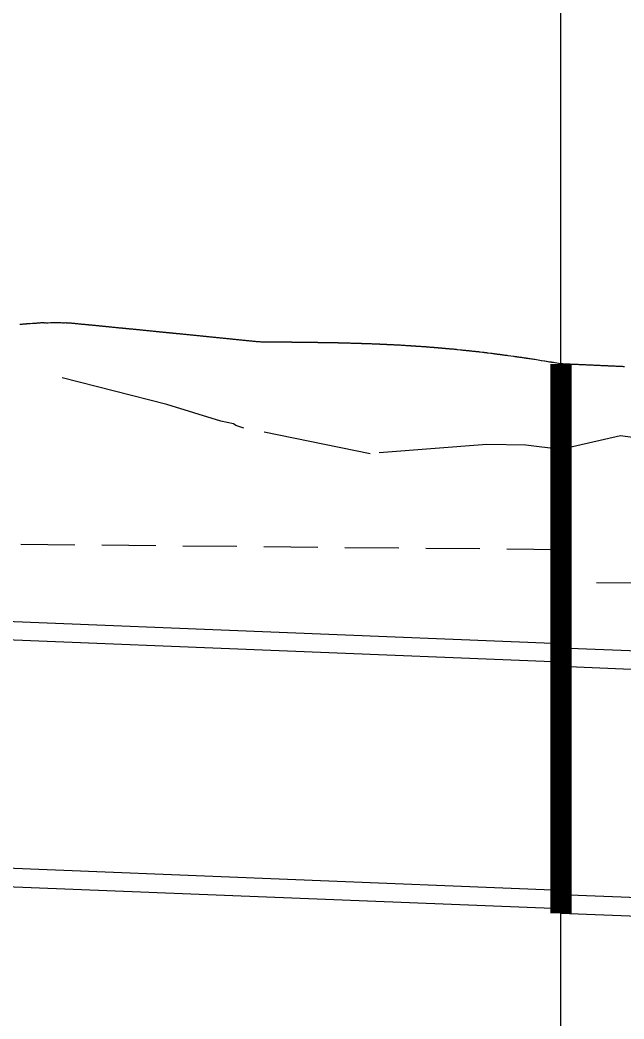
# Model space of a CAD drawing. Header units: metres. Extents: x 27 to 1668, y 87 to 577.
# Drawn here: x 607.15 to 635.12, y 323.75 to 370 of the extents above; entities that cross this region are included whole.
import ezdxf

# ---------------------------------------------------------------- set-up
doc = ezdxf.new("R2010")
doc.units = ezdxf.units.M
doc.linetypes.add('DASHED', pattern=[7.5, 5, -2.5])
doc.linetypes.add('HIDDEN', pattern=[3.75, 2.5, -1.25])
for name, color, linetype in [('c_Profile_design', 2, 'Continuous'), ('c_profile_existing', 251, 'DASHED'), ('c_swd_hgl', 150, 'HIDDEN'), ('C_SWD_PIPE_CL', 5, 'Continuous'), ('c_swd_pit', 5, 'Continuous'), ('C_TEXT_TABLE', 1, 'Continuous'), ('XREF', 7, 'Continuous')]:
    doc.layers.add(name, color=color, linetype=linetype)

# ---------------------------------------------------------------- blocks, each defined once
blk = doc.blocks.new('XD_SWD LS')
at = {"layer": 'c_Profile_design'}
for p, q in [((607.165, 355.901), (607.144, 355.898)), ((607.193, 355.903), (607.165, 355.901)), ((607.214, 355.906), (607.193, 355.903)), ((607.242, 355.907), (607.214, 355.906)), ((607.263, 355.91), (607.242, 355.907)), ((607.291, 355.911), (607.263, 355.91)), ((607.312, 355.914), (607.291, 355.911)), ((607.34, 355.916), (607.312, 355.914)), ((607.36, 355.919), (607.34, 355.916)), ((607.388, 355.92), (607.36, 355.919)), ((607.409, 355.923), (607.388, 355.92)), ((607.437, 355.925), (607.409, 355.923)), ((607.458, 355.928), (607.437, 355.925)), ((607.486, 355.929), (607.458, 355.928)), ((607.514, 355.93), (607.486, 355.929)), ((607.542, 355.932), (607.514, 355.93)), ((607.57, 355.933), (607.542, 355.932)), ((607.598, 355.935), (607.57, 355.933)), ((607.626, 355.936), (607.598, 355.935)), ((607.738, 355.942), (607.626, 355.936)), ((607.766, 355.943), (607.738, 355.942)), ((607.794, 355.944), (607.766, 355.943)), ((607.813, 355.947), (607.794, 355.944)), ((607.842, 355.948), (607.813, 355.947)), ((607.861, 355.951), (607.842, 355.948)), ((607.889, 355.953), (607.861, 355.951)), ((607.908, 355.955), (607.889, 355.953)), ((607.936, 355.957), (607.908, 355.955)), ((607.955, 355.959), (607.936, 355.957)), ((607.974, 355.962), (607.955, 355.959)), ((608.003, 355.963), (607.974, 355.962)), ((608.022, 355.966), (608.003, 355.963)), ((608.05, 355.968), (608.022, 355.966)), ((608.069, 355.97), (608.05, 355.968)), ((608.097, 355.972), (608.069, 355.97)), ((608.126, 355.973), (608.097, 355.972)), ((608.155, 355.974), (608.126, 355.973)), ((608.176, 355.972), (608.155, 355.974)), ((608.204, 355.974), (608.176, 355.972)), ((608.225, 355.972), (608.204, 355.974)), ((608.254, 355.973), (608.225, 355.972)), ((608.275, 355.971), (608.254, 355.973)), ((608.304, 355.972), (608.275, 355.971)), ((608.325, 355.97), (608.304, 355.972)), ((608.354, 355.972), (608.325, 355.97)), ((608.375, 355.97), (608.354, 355.972)), ((608.404, 355.971), (608.375, 355.97)), ((608.424, 355.969), (608.404, 355.971)), ((608.453, 355.97), (608.424, 355.969)), ((608.57, 355.976), (608.453, 355.97)), ((608.599, 355.978), (608.57, 355.976)), ((608.62, 355.976), (608.599, 355.978)), ((608.65, 355.977), (608.62, 355.976)), ((608.67, 355.975), (608.65, 355.977)), ((608.7, 355.976), (608.67, 355.975)), ((608.721, 355.974), (608.7, 355.976)), ((608.75, 355.976), (608.721, 355.974)), ((608.771, 355.974), (608.75, 355.976)), ((608.8, 355.975), (608.771, 355.974)), ((608.821, 355.973), (608.8, 355.975)), ((608.851, 355.975), (608.821, 355.973)), ((608.871, 355.973), (608.851, 355.975)), ((608.901, 355.974), (608.871, 355.973)), ((608.921, 355.973), (608.901, 355.974)), ((608.951, 355.974), (608.921, 355.973)), ((608.971, 355.972), (608.951, 355.974)), ((609.001, 355.974), (608.971, 355.972)), ((609.022, 355.972), (609.001, 355.974)), ((609.052, 355.973), (609.022, 355.972)), ((609.072, 355.971), (609.052, 355.973)), ((609.102, 355.973), (609.072, 355.971)), ((609.122, 355.971), (609.102, 355.973)), ((609.152, 355.973), (609.122, 355.971)), ((609.172, 355.971), (609.152, 355.973)), ((609.202, 355.972), (609.172, 355.971)), ((609.222, 355.97), (609.202, 355.972)), ((609.253, 355.972), (609.222, 355.97)), ((609.272, 355.97), (609.253, 355.972)), ((609.303, 355.972), (609.272, 355.97)), ((609.322, 355.97), (609.303, 355.972)), ((609.353, 355.971), (609.322, 355.97)), ((609.415, 355.97), (609.353, 355.971)), ((609.434, 355.968), (609.415, 355.97)), ((609.466, 355.965), (609.434, 355.968)), ((609.485, 355.963), (609.466, 355.965)), ((609.516, 355.96), (609.485, 355.963)), ((609.536, 355.958), (609.516, 355.96)), ((609.567, 355.955), (609.536, 355.958)), ((609.587, 355.953), (609.567, 355.955)), ((609.618, 355.95), (609.587, 355.953)), ((609.637, 355.948), (609.618, 355.95)), ((609.669, 355.945), (609.637, 355.948)), ((609.688, 355.943), (609.669, 355.945)), ((609.72, 355.94), (609.688, 355.943)), ((609.739, 355.938), (609.72, 355.94)), ((609.771, 355.935), (609.739, 355.938)), ((609.79, 355.933), (609.771, 355.935)), ((609.821, 355.93), (609.79, 355.933)), ((609.84, 355.928), (609.821, 355.93)), ((609.872, 355.925), (609.84, 355.928)), ((609.891, 355.923), (609.872, 355.925)), ((609.923, 355.92), (609.891, 355.923)), ((609.942, 355.918), (609.923, 355.92)), ((609.974, 355.915), (609.942, 355.918)), ((609.993, 355.913), (609.974, 355.915)), ((610.025, 355.91), (609.993, 355.913)), ((610.043, 355.908), (610.025, 355.91)), ((610.076, 355.905), (610.043, 355.908)), ((610.094, 355.904), (610.076, 355.905)), ((610.126, 355.9), (610.094, 355.904)), ((610.145, 355.899), (610.126, 355.9)), ((610.177, 355.895), (610.145, 355.899)), ((610.196, 355.894), (610.177, 355.895)), ((610.228, 355.89), (610.196, 355.894)), ((610.246, 355.889), (610.228, 355.89)), ((610.279, 355.885), (610.246, 355.889)), ((610.297, 355.884), (610.279, 355.885)), ((610.33, 355.88), (610.297, 355.884)), ((610.348, 355.879), (610.33, 355.88)), ((610.381, 355.875), (610.348, 355.879)), ((610.399, 355.874), (610.381, 355.875)), ((610.431, 355.87), (610.399, 355.874)), ((610.449, 355.869), (610.431, 355.87)), ((610.482, 355.865), (610.449, 355.869)), ((610.5, 355.864), (610.482, 355.865)), ((610.533, 355.86), (610.5, 355.864)), ((610.551, 355.859), (610.533, 355.86)), ((610.584, 355.855), (610.551, 355.859)), ((610.602, 355.854), (610.584, 355.855)), ((610.635, 355.85), (610.602, 355.854)), ((610.652, 355.849), (610.635, 355.85)), ((610.686, 355.845), (610.652, 355.849)), ((610.703, 355.844), (610.686, 355.845)), ((610.737, 355.84), (610.703, 355.844)), ((610.754, 355.839), (610.737, 355.84)), ((610.787, 355.835), (610.754, 355.839)), ((610.805, 355.834), (610.787, 355.835)), ((610.838, 355.83), (610.805, 355.834)), ((610.855, 355.829), (610.838, 355.83)), ((610.889, 355.825), (610.855, 355.829)), ((610.906, 355.824), (610.889, 355.825)), ((610.94, 355.82), (610.906, 355.824)), ((610.957, 355.819), (610.94, 355.82)), ((610.991, 355.815), (610.957, 355.819)), ((611.008, 355.814), (610.991, 355.815)), ((611.041, 355.81), (611.008, 355.814)), ((611.058, 355.809), (611.041, 355.81)), ((611.092, 355.805), (611.058, 355.809)), ((611.109, 355.804), (611.092, 355.805)), ((611.143, 355.8), (611.109, 355.804)), ((611.16, 355.799), (611.143, 355.8)), ((611.194, 355.795), (611.16, 355.799)), ((611.21, 355.794), (611.194, 355.795)), ((611.245, 355.79), (611.21, 355.794)), ((611.261, 355.789), (611.245, 355.79)), ((611.296, 355.785), (611.261, 355.789)), ((611.312, 355.784), (611.296, 355.785)), ((611.346, 355.78), (611.312, 355.784)), ((611.363, 355.779), (611.346, 355.78)), ((611.397, 355.775), (611.363, 355.779)), ((611.413, 355.774), (611.397, 355.775)), ((611.448, 355.77), (611.413, 355.774)), ((611.464, 355.769), (611.448, 355.77)), ((611.499, 355.765), (611.464, 355.769)), ((611.515, 355.764), (611.499, 355.765)), ((611.55, 355.76), (611.515, 355.764)), ((611.566, 355.759), (611.55, 355.76)), ((611.601, 355.755), (611.566, 355.759)), ((611.616, 355.754), (611.601, 355.755)), ((611.651, 355.75), (611.616, 355.754)), ((611.667, 355.749), (611.651, 355.75)), ((611.702, 355.745), (611.667, 355.749)), ((611.718, 355.744), (611.702, 355.745)), ((611.753, 355.74), (611.718, 355.744)), ((611.769, 355.739), (611.753, 355.74)), ((611.804, 355.735), (611.769, 355.739)), ((611.819, 355.734), (611.804, 355.735)), ((611.855, 355.73), (611.819, 355.734)), ((611.87, 355.729), (611.855, 355.73)), ((611.906, 355.725), (611.87, 355.729)), ((611.921, 355.724), (611.906, 355.725)), ((611.956, 355.72), (611.921, 355.724)), ((611.972, 355.719), (611.956, 355.72)), ((612.007, 355.715), (611.972, 355.719)), ((612.022, 355.714), (612.007, 355.715)), ((612.058, 355.71), (612.022, 355.714)), ((612.073, 355.709), (612.058, 355.71)), ((612.109, 355.705), (612.073, 355.709)), ((612.124, 355.704), (612.109, 355.705)), ((612.16, 355.7), (612.124, 355.704)), ((612.175, 355.699), (612.16, 355.7)), ((612.211, 355.695), (612.175, 355.699)), ((612.225, 355.694), (612.211, 355.695)), ((612.261, 355.69), (612.225, 355.694)), ((612.276, 355.689), (612.261, 355.69)), ((612.312, 355.685), (612.276, 355.689)), ((612.327, 355.684), (612.312, 355.685)), ((612.363, 355.68), (612.327, 355.684)), ((612.377, 355.679), (612.363, 355.68)), ((612.414, 355.675), (612.377, 355.679)), ((612.428, 355.674), (612.414, 355.675)), ((612.465, 355.67), (612.428, 355.674)), ((612.479, 355.669), (612.465, 355.67)), ((612.516, 355.665), (612.479, 355.669)), ((612.53, 355.664), (612.516, 355.665)), ((612.566, 355.66), (612.53, 355.664)), ((612.58, 355.659), (612.566, 355.66)), ((612.617, 355.655), (612.58, 355.659)), ((612.631, 355.654), (612.617, 355.655)), ((612.668, 355.65), (612.631, 355.654)), ((612.682, 355.649), (612.668, 355.65)), ((612.719, 355.645), (612.682, 355.649)), ((612.733, 355.644), (612.719, 355.645)), ((612.77, 355.64), (612.733, 355.644)), ((612.783, 355.639), (612.77, 355.64)), ((612.82, 355.635), (612.783, 355.639)), ((612.834, 355.633), (612.82, 355.635)), ((612.871, 355.63), (612.834, 355.633)), ((612.885, 355.628), (612.871, 355.63)), ((612.922, 355.625), (612.885, 355.628)), ((612.936, 355.623), (612.922, 355.625)), ((612.973, 355.62), (612.936, 355.623)), ((612.986, 355.618), (612.973, 355.62)), ((613.024, 355.615), (612.986, 355.618)), ((613.037, 355.613), (613.024, 355.615)), ((613.075, 355.61), (613.037, 355.613)), ((613.088, 355.608), (613.075, 355.61)), ((613.125, 355.605), (613.088, 355.608)), ((613.138, 355.603), (613.125, 355.605)), ((613.176, 355.599), (613.138, 355.603)), ((613.189, 355.598), (613.176, 355.599)), ((613.227, 355.594), (613.189, 355.598)), ((613.24, 355.593), (613.227, 355.594)), ((613.278, 355.589), (613.24, 355.593)), ((613.291, 355.588), (613.278, 355.589)), ((613.329, 355.584), (613.291, 355.588)), ((613.341, 355.583), (613.329, 355.584)), ((613.379, 355.579), (613.341, 355.583)), ((613.392, 355.578), (613.379, 355.579)), ((613.43, 355.574), (613.392, 355.578)), ((613.443, 355.573), (613.43, 355.574)), ((613.481, 355.569), (613.443, 355.573)), ((613.494, 355.568), (613.481, 355.569)), ((613.532, 355.564), (613.494, 355.568)), ((613.544, 355.563), (613.532, 355.564)), ((613.583, 355.559), (613.544, 355.563)), ((613.595, 355.558), (613.583, 355.559)), ((613.634, 355.554), (613.595, 355.558)), ((613.646, 355.553), (613.634, 355.554)), ((613.684, 355.549), (613.646, 355.553)), ((613.697, 355.548), (613.684, 355.549)), ((613.735, 355.544), (613.697, 355.548)), ((613.747, 355.543), (613.735, 355.544)), ((613.786, 355.539), (613.747, 355.543)), ((613.798, 355.538), (613.786, 355.539)), ((613.837, 355.534), (613.798, 355.538)), ((613.849, 355.533), (613.837, 355.534)), ((613.888, 355.529), (613.849, 355.533)), ((613.899, 355.528), (613.888, 355.529)), ((613.938, 355.524), (613.899, 355.528)), ((613.978, 355.52), (613.938, 355.524)), ((613.989, 355.519), (613.978, 355.52)), ((614.029, 355.515), (613.989, 355.519)), ((614.04, 355.514), (614.029, 355.515)), ((614.079, 355.51), (614.04, 355.514)), ((614.091, 355.508), (614.079, 355.51)), ((614.13, 355.504), (614.091, 355.508)), ((614.142, 355.503), (614.13, 355.504)), ((614.181, 355.499), (614.142, 355.503)), ((614.193, 355.498), (614.181, 355.499)), ((614.232, 355.494), (614.193, 355.498)), ((614.243, 355.493), (614.232, 355.494)), ((614.283, 355.489), (614.243, 355.493)), ((614.294, 355.488), (614.283, 355.489)), ((614.334, 355.484), (614.294, 355.488)), ((614.345, 355.483), (614.334, 355.484)), ((614.385, 355.479), (614.345, 355.483)), ((614.396, 355.478), (614.385, 355.479)), ((614.436, 355.474), (614.396, 355.478)), ((614.447, 355.473), (614.436, 355.474)), ((614.487, 355.469), (614.447, 355.473)), ((614.497, 355.468), (614.487, 355.469)), ((614.538, 355.464), (614.497, 355.468)), ((614.548, 355.463), (614.538, 355.464)), ((614.588, 355.459), (614.548, 355.463)), ((614.599, 355.458), (614.588, 355.459)), ((614.639, 355.454), (614.599, 355.458)), ((614.65, 355.453), (614.639, 355.454)), ((614.69, 355.449), (614.65, 355.453)), ((614.701, 355.448), (614.69, 355.449)), ((614.741, 355.443), (614.701, 355.448)), ((614.751, 355.443), (614.741, 355.443)), ((614.792, 355.438), (614.751, 355.443)), ((614.802, 355.437), (614.792, 355.438)), ((614.843, 355.433), (614.802, 355.437)), ((614.853, 355.432), (614.843, 355.433)), ((614.894, 355.428), (614.853, 355.432)), ((614.904, 355.427), (614.894, 355.428)), ((614.945, 355.423), (614.904, 355.427)), ((614.955, 355.422), (614.945, 355.423)), ((614.996, 355.418), (614.955, 355.422)), ((615.006, 355.417), (614.996, 355.418)), ((615.047, 355.413), (615.006, 355.417)), ((615.056, 355.412), (615.047, 355.413)), ((615.097, 355.408), (615.056, 355.412)), ((615.107, 355.407), (615.097, 355.408)), ((615.148, 355.403), (615.107, 355.407)), ((615.158, 355.402), (615.148, 355.403)), ((615.199, 355.398), (615.158, 355.402)), ((615.209, 355.397), (615.199, 355.398)), ((615.25, 355.393), (615.209, 355.397)), ((615.26, 355.392), (615.25, 355.393)), ((615.301, 355.387), (615.26, 355.392)), ((615.31, 355.387), (615.301, 355.387)), ((615.352, 355.382), (615.31, 355.387)), ((615.361, 355.381), (615.352, 355.382)), ((615.403, 355.377), (615.361, 355.381)), ((615.412, 355.376), (615.403, 355.377)), ((615.454, 355.372), (615.412, 355.376)), ((615.463, 355.371), (615.454, 355.372)), ((615.505, 355.367), (615.463, 355.371)), ((615.514, 355.366), (615.505, 355.367)), ((615.556, 355.362), (615.514, 355.366)), ((615.564, 355.361), (615.556, 355.362)), ((615.606, 355.357), (615.564, 355.361)), ((615.615, 355.356), (615.606, 355.357)), ((615.657, 355.352), (615.615, 355.356)), ((615.666, 355.351), (615.657, 355.352)), ((615.708, 355.347), (615.666, 355.351)), ((615.717, 355.346), (615.708, 355.347)), ((615.759, 355.341), (615.717, 355.346)), ((615.768, 355.341), (615.759, 355.341)), ((615.81, 355.336), (615.768, 355.341)), ((615.818, 355.336), (615.81, 355.336)), ((615.861, 355.331), (615.818, 355.336)), ((615.869, 355.33), (615.861, 355.331)), ((615.912, 355.326), (615.869, 355.33)), ((615.92, 355.325), (615.912, 355.326)), ((615.963, 355.321), (615.92, 355.325)), ((615.971, 355.32), (615.963, 355.321)), ((616.014, 355.316), (615.971, 355.32)), ((616.022, 355.315), (616.014, 355.316)), ((616.065, 355.311), (616.022, 355.315)), ((616.072, 355.31), (616.065, 355.311)), ((616.115, 355.306), (616.072, 355.31)), ((616.123, 355.305), (616.115, 355.306)), ((616.166, 355.301), (616.123, 355.305)), ((616.174, 355.3), (616.166, 355.301)), ((616.217, 355.295), (616.174, 355.3)), ((616.225, 355.295), (616.217, 355.295)), ((616.268, 355.29), (616.225, 355.295)), ((616.276, 355.29), (616.268, 355.29)), ((616.319, 355.285), (616.276, 355.29)), ((616.327, 355.284), (616.319, 355.285)), ((616.37, 355.28), (616.327, 355.284)), ((616.377, 355.279), (616.37, 355.28)), ((616.421, 355.275), (616.377, 355.279)), ((616.428, 355.274), (616.421, 355.275)), ((616.472, 355.27), (616.428, 355.274)), ((616.479, 355.269), (616.472, 355.27)), ((616.523, 355.265), (616.479, 355.269)), ((616.53, 355.264), (616.523, 355.265)), ((616.573, 355.26), (616.53, 355.264)), ((616.581, 355.259), (616.573, 355.26)), ((616.624, 355.254), (616.581, 355.259)), ((616.631, 355.254), (616.624, 355.254)), ((616.675, 355.249), (616.631, 355.254)), ((616.682, 355.249), (616.675, 355.249)), ((616.726, 355.244), (616.682, 355.249)), ((616.733, 355.244), (616.726, 355.244)), ((616.777, 355.239), (616.733, 355.244)), ((616.784, 355.238), (616.777, 355.239)), ((616.828, 355.234), (616.784, 355.238)), ((616.835, 355.233), (616.828, 355.234)), ((616.879, 355.229), (616.835, 355.233)), ((616.885, 355.228), (616.879, 355.229)), ((616.93, 355.224), (616.885, 355.228)), ((616.936, 355.223), (616.93, 355.224)), ((616.981, 355.219), (616.936, 355.223)), ((616.987, 355.218), (616.981, 355.219)), ((617.031, 355.213), (616.987, 355.218)), ((617.038, 355.213), (617.031, 355.213)), ((617.082, 355.208), (617.038, 355.213)), ((617.089, 355.208), (617.082, 355.208)), ((617.133, 355.203), (617.089, 355.208)), ((617.139, 355.203), (617.133, 355.203)), ((617.184, 355.198), (617.139, 355.203)), ((617.19, 355.197), (617.184, 355.198)), ((617.235, 355.193), (617.19, 355.197)), ((617.241, 355.192), (617.235, 355.193)), ((617.286, 355.188), (617.241, 355.192)), ((617.292, 355.187), (617.286, 355.188)), ((617.337, 355.183), (617.292, 355.187)), ((617.343, 355.182), (617.337, 355.183)), ((617.388, 355.177), (617.343, 355.182)), ((617.393, 355.177), (617.388, 355.177)), ((617.439, 355.172), (617.393, 355.177)), ((617.444, 355.172), (617.439, 355.172)), ((617.489, 355.167), (617.444, 355.172)), ((617.495, 355.167), (617.489, 355.167)), ((617.54, 355.162), (617.495, 355.167)), ((617.546, 355.161), (617.54, 355.162)), ((617.591, 355.157), (617.546, 355.161)), ((617.596, 355.156), (617.591, 355.157)), ((617.642, 355.152), (617.596, 355.156)), ((617.647, 355.151), (617.642, 355.152)), ((617.693, 355.146), (617.647, 355.151)), ((617.698, 355.146), (617.693, 355.146)), ((617.744, 355.141), (617.698, 355.146)), ((617.749, 355.141), (617.744, 355.141)), ((617.795, 355.136), (617.749, 355.141)), ((617.8, 355.136), (617.795, 355.136)), ((617.846, 355.131), (617.8, 355.136)), ((617.85, 355.131), (617.846, 355.131)), ((617.896, 355.126), (617.85, 355.131)), ((617.901, 355.125), (617.896, 355.126)), ((617.947, 355.121), (617.901, 355.125)), ((617.952, 355.12), (617.947, 355.121)), ((617.998, 355.116), (617.952, 355.12)), ((618.003, 355.115), (617.998, 355.116)), ((618.049, 355.11), (618.003, 355.115)), ((618.054, 355.11), (618.049, 355.11)), ((618.1, 355.105), (618.054, 355.11)), ((618.104, 355.105), (618.1, 355.105)), ((618.151, 355.1), (618.104, 355.105)), ((618.155, 355.1), (618.151, 355.1)), ((618.202, 355.095), (618.155, 355.1)), ((618.206, 355.094), (618.202, 355.095)), ((618.21, 355.094), (618.206, 355.094)), ((618.214, 355.094), (618.21, 355.094)), ((618.219, 355.093), (618.214, 355.094)), ((618.265, 355.093), (618.219, 355.093)), ((618.269, 355.093), (618.265, 355.093)), ((618.316, 355.092), (618.269, 355.093)), ((618.32, 355.092), (618.316, 355.092)), ((618.366, 355.092), (618.32, 355.092)), ((618.37, 355.091), (618.366, 355.092)), ((618.417, 355.091), (618.37, 355.091)), ((618.421, 355.091), (618.417, 355.091)), ((618.467, 355.09), (618.421, 355.091)), ((618.471, 355.09), (618.467, 355.09)), ((618.518, 355.09), (618.471, 355.09)), ((618.522, 355.09), (618.518, 355.09)), ((618.568, 355.089), (618.522, 355.09)), ((618.572, 355.089), (618.568, 355.089)), ((618.619, 355.089), (618.572, 355.089)), ((618.622, 355.088), (618.619, 355.089)), ((618.669, 355.088), (618.622, 355.088)), ((618.673, 355.088), (618.669, 355.088)), ((618.72, 355.088), (618.673, 355.088)), ((618.723, 355.087), (618.72, 355.088)), ((618.771, 355.087), (618.723, 355.087)), ((618.774, 355.087), (618.771, 355.087)), ((618.821, 355.087), (618.774, 355.087)), ((618.824, 355.086), (618.821, 355.087)), ((618.872, 355.086), (618.824, 355.086)), ((618.875, 355.086), (618.872, 355.086)), ((618.922, 355.086), (618.875, 355.086)), ((618.925, 355.085), (618.922, 355.086)), ((618.973, 355.085), (618.925, 355.085)), ((618.976, 355.085), (618.973, 355.085)), ((619.023, 355.085), (618.976, 355.085)), ((619.026, 355.084), (619.023, 355.085)), ((619.074, 355.084), (619.026, 355.084)), ((619.077, 355.084), (619.074, 355.084)), ((619.124, 355.084), (619.077, 355.084)), ((619.127, 355.083), (619.124, 355.084)), ((619.13, 355.083), (619.127, 355.083)), ((619.133, 355.083), (619.13, 355.083)), ((619.136, 355.083), (619.133, 355.083)), ((619.139, 355.082), (619.136, 355.083)), ((619.141, 355.082), (619.139, 355.082)), ((619.189, 355.082), (619.141, 355.082)), ((619.192, 355.082), (619.189, 355.082)), ((619.239, 355.081), (619.192, 355.082)), ((619.242, 355.081), (619.239, 355.081)), ((619.289, 355.081), (619.242, 355.081)), ((619.292, 355.081), (619.289, 355.081)), ((619.339, 355.08), (619.292, 355.081)), ((619.342, 355.08), (619.339, 355.08)), ((619.389, 355.08), (619.342, 355.08)), ((619.392, 355.08), (619.389, 355.08)), ((619.439, 355.079), (619.392, 355.08)), ((619.442, 355.079), (619.439, 355.079)), ((619.489, 355.079), (619.442, 355.079)), ((619.492, 355.079), (619.489, 355.079)), ((619.539, 355.078), (619.492, 355.079)), ((619.542, 355.078), (619.539, 355.078)), ((619.59, 355.078), (619.542, 355.078)), ((619.592, 355.078), (619.59, 355.078)), ((619.64, 355.077), (619.592, 355.078)), ((619.642, 355.077), (619.64, 355.077)), ((619.69, 355.077), (619.642, 355.077)), ((619.692, 355.077), (619.69, 355.077)), ((619.74, 355.077), (619.692, 355.077)), ((619.742, 355.076), (619.74, 355.077)), ((619.79, 355.076), (619.742, 355.076)), ((619.792, 355.076), (619.79, 355.076)), ((619.84, 355.076), (619.792, 355.076)), ((619.842, 355.075), (619.84, 355.076)), ((619.89, 355.075), (619.842, 355.075)), ((619.892, 355.075), (619.89, 355.075)), ((619.94, 355.075), (619.892, 355.075)), ((619.942, 355.075), (619.94, 355.075)), ((619.99, 355.074), (619.942, 355.075)), ((619.993, 355.074), (619.99, 355.074)), ((620.04, 355.074), (619.993, 355.074)), ((620.043, 355.074), (620.04, 355.074)), ((620.045, 355.074), (620.043, 355.074)), ((620.047, 355.073), (620.045, 355.074)), ((620.049, 355.073), (620.047, 355.073)), ((620.051, 355.073), (620.049, 355.073)), ((620.053, 355.073), (620.051, 355.073)), ((620.101, 355.072), (620.053, 355.073)), ((620.103, 355.072), (620.101, 355.072)), ((620.151, 355.072), (620.103, 355.072)), ((620.153, 355.072), (620.151, 355.072)), ((620.2, 355.071), (620.153, 355.072)), ((620.202, 355.071), (620.2, 355.071)), ((620.25, 355.071), (620.202, 355.071)), ((620.252, 355.07), (620.25, 355.071)), ((620.299, 355.07), (620.252, 355.07)), ((620.302, 355.07), (620.299, 355.07)), ((620.349, 355.069), (620.302, 355.07)), ((620.351, 355.069), (620.349, 355.069)), ((620.399, 355.069), (620.351, 355.069)), ((620.401, 355.068), (620.399, 355.069)), ((620.448, 355.068), (620.401, 355.068)), ((620.45, 355.068), (620.448, 355.068)), ((620.498, 355.067), (620.45, 355.068)), ((620.5, 355.067), (620.498, 355.067)), ((620.548, 355.067), (620.5, 355.067)), ((620.55, 355.067), (620.548, 355.067)), ((620.597, 355.066), (620.55, 355.067)), ((620.599, 355.066), (620.597, 355.066)), ((620.647, 355.066), (620.599, 355.066)), ((620.649, 355.065), (620.647, 355.066)), ((620.696, 355.065), (620.649, 355.065)), ((620.699, 355.065), (620.696, 355.065)), ((620.746, 355.064), (620.699, 355.065)), ((620.748, 355.064), (620.746, 355.064)), ((620.796, 355.064), (620.748, 355.064)), ((620.798, 355.064), (620.796, 355.064)), ((620.845, 355.063), (620.798, 355.064)), ((620.847, 355.063), (620.845, 355.063)), ((620.895, 355.063), (620.847, 355.063)), ((620.897, 355.062), (620.895, 355.063)), ((620.945, 355.062), (620.897, 355.062)), ((620.947, 355.062), (620.945, 355.062)), ((620.951, 355.062), (620.947, 355.062)), ((620.953, 355.061), (620.951, 355.062)), ((620.955, 355.061), (620.953, 355.061)), ((620.957, 355.061), (620.955, 355.061)), ((620.959, 355.061), (620.957, 355.061)), ((620.961, 355.061), (620.959, 355.061)), ((620.963, 355.061), (620.961, 355.061)), ((620.965, 355.061), (620.963, 355.061)), ((621.012, 355.06), (620.965, 355.061)), ((621.014, 355.06), (621.012, 355.06)), ((621.062, 355.06), (621.014, 355.06)), ((621.064, 355.059), (621.062, 355.06)), ((621.111, 355.059), (621.064, 355.059)), ((621.113, 355.059), (621.111, 355.059)), ((621.16, 355.058), (621.113, 355.059)), ((621.162, 355.058), (621.16, 355.058)), ((621.209, 355.057), (621.162, 355.058)), ((621.211, 355.057), (621.209, 355.057)), ((621.258, 355.056), (621.211, 355.057)), ((621.26, 355.056), (621.258, 355.056)), ((621.307, 355.056), (621.26, 355.056)), ((621.31, 355.056), (621.307, 355.056)), ((621.357, 355.055), (621.31, 355.056)), ((621.359, 355.055), (621.357, 355.055)), ((621.406, 355.054), (621.359, 355.055)), ((621.408, 355.054), (621.406, 355.054)), ((621.422, 355.053), (621.408, 355.054)), ((621.469, 355.053), (621.422, 355.053)), ((621.471, 355.053), (621.469, 355.053)), ((621.518, 355.052), (621.471, 355.053)), ((621.521, 355.052), (621.518, 355.052)), ((621.568, 355.051), (621.521, 355.052)), ((621.57, 355.051), (621.568, 355.051)), ((621.617, 355.05), (621.57, 355.051)), ((621.62, 355.05), (621.617, 355.05)), ((621.666, 355.049), (621.62, 355.05)), ((621.669, 355.049), (621.666, 355.049)), ((621.716, 355.049), (621.669, 355.049)), ((621.718, 355.049), (621.716, 355.049)), ((621.765, 355.048), (621.718, 355.049)), ((621.768, 355.048), (621.765, 355.048)), ((621.814, 355.047), (621.768, 355.048)), ((621.817, 355.047), (621.814, 355.047)), ((621.864, 355.046), (621.817, 355.047)), ((621.866, 355.046), (621.864, 355.046)), ((621.869, 355.046), (621.866, 355.046)), ((621.872, 355.046), (621.869, 355.046)), ((621.874, 355.046), (621.872, 355.046)), ((621.877, 355.046), (621.874, 355.046)), ((621.88, 355.045), (621.877, 355.046)), ((621.895, 355.045), (621.88, 355.045)), ((621.898, 355.045), (621.895, 355.045)), ((621.9, 355.044), (621.898, 355.045)), ((621.947, 355.043), (621.9, 355.044)), ((621.95, 355.043), (621.947, 355.043)), ((621.997, 355.042), (621.95, 355.043)), ((622, 355.042), (621.997, 355.042)), ((622.047, 355.041), (622, 355.042)), ((622.049, 355.041), (622.047, 355.041)), ((622.096, 355.04), (622.049, 355.041)), ((622.099, 355.04), (622.096, 355.04)), ((622.146, 355.039), (622.099, 355.04)), ((622.149, 355.039), (622.146, 355.039)), ((622.195, 355.038), (622.149, 355.039)), ((622.198, 355.037), (622.195, 355.038)), ((622.245, 355.036), (622.198, 355.037)), ((622.248, 355.036), (622.245, 355.036)), ((622.294, 355.035), (622.248, 355.036)), ((622.298, 355.035), (622.294, 355.035)), ((622.344, 355.034), (622.298, 355.035)), ((622.347, 355.034), (622.344, 355.034)), ((622.393, 355.033), (622.347, 355.034)), ((622.397, 355.033), (622.393, 355.033)), ((622.443, 355.032), (622.397, 355.033)), ((622.446, 355.031), (622.443, 355.032)), ((622.493, 355.03), (622.446, 355.031)), ((622.496, 355.03), (622.493, 355.03)), ((622.516, 355.029), (622.496, 355.03)), ((622.563, 355.028), (622.516, 355.029)), ((622.566, 355.028), (622.563, 355.028)), ((622.613, 355.027), (622.566, 355.028)), ((622.616, 355.027), (622.613, 355.027)), ((622.663, 355.026), (622.616, 355.027)), ((622.666, 355.025), (622.663, 355.026)), ((622.713, 355.024), (622.666, 355.025)), ((622.716, 355.024), (622.713, 355.024)), ((622.763, 355.023), (622.716, 355.024)), ((622.766, 355.023), (622.763, 355.023)), ((622.812, 355.022), (622.766, 355.023)), ((622.816, 355.022), (622.812, 355.022)), ((622.82, 355.021), (622.816, 355.022)), ((622.824, 355.021), (622.82, 355.021)), ((622.828, 355.021), (622.824, 355.021)), ((622.832, 355.021), (622.828, 355.021)), ((622.835, 355.021), (622.832, 355.021)), ((622.839, 355.02), (622.835, 355.021)), ((622.843, 355.02), (622.839, 355.02)), ((622.889, 355.019), (622.843, 355.02)), ((622.893, 355.018), (622.889, 355.019)), ((622.939, 355.017), (622.893, 355.018)), ((622.964, 355.016), (622.939, 355.017)), ((622.968, 355.015), (622.964, 355.016)), ((623.014, 355.014), (622.968, 355.015)), ((623.019, 355.014), (623.014, 355.014)), ((623.065, 355.012), (623.019, 355.014)), ((623.069, 355.012), (623.065, 355.012)), ((623.116, 355.011), (623.069, 355.012)), ((623.12, 355.01), (623.116, 355.011)), ((623.167, 355.009), (623.12, 355.01)), ((623.171, 355.009), (623.167, 355.009)), ((623.217, 355.007), (623.171, 355.009)), ((623.222, 355.007), (623.217, 355.007)), ((623.268, 355.005), (623.222, 355.007)), ((623.273, 355.005), (623.268, 355.005)), ((623.319, 355.004), (623.273, 355.005)), ((623.323, 355.003), (623.319, 355.004)), ((623.369, 355.002), (623.323, 355.003)), ((623.374, 355.002), (623.369, 355.002)), ((623.42, 355), (623.374, 355.002)), ((623.425, 355), (623.42, 355)), ((623.47, 354.998), (623.425, 355)), ((623.476, 354.998), (623.47, 354.998)), ((623.521, 354.997), (623.476, 354.998)), ((623.526, 354.996), (623.521, 354.997)), ((623.572, 354.995), (623.526, 354.996)), ((623.577, 354.995), (623.572, 354.995)), ((623.622, 354.993), (623.577, 354.995)), ((623.628, 354.993), (623.622, 354.993)), ((623.66, 354.991), (623.628, 354.993)), ((623.706, 354.989), (623.66, 354.991)), ((623.711, 354.989), (623.706, 354.989)), ((623.717, 354.988), (623.711, 354.989)), ((623.763, 354.987), (623.717, 354.988)), ((623.768, 354.987), (623.763, 354.987)), ((623.814, 354.985), (623.768, 354.987)), ((623.82, 354.985), (623.814, 354.985)), ((623.826, 354.984), (623.82, 354.985)), ((623.831, 354.984), (623.826, 354.984)), ((623.837, 354.983), (623.831, 354.984)), ((623.843, 354.983), (623.837, 354.983)), ((623.849, 354.983), (623.843, 354.983)), ((623.855, 354.982), (623.849, 354.983)), ((623.9, 354.98), (623.855, 354.982)), ((623.906, 354.98), (623.9, 354.98)), ((623.95, 354.978), (623.906, 354.98)), ((623.956, 354.978), (623.95, 354.978)), ((624.001, 354.976), (623.956, 354.978)), ((624.007, 354.975), (624.001, 354.976)), ((624.051, 354.974), (624.007, 354.975)), ((624.057, 354.973), (624.051, 354.974)), ((624.101, 354.971), (624.057, 354.973)), ((624.141, 354.969), (624.101, 354.971)), ((624.148, 354.968), (624.141, 354.969)), ((624.192, 354.966), (624.148, 354.968)), ((624.199, 354.966), (624.192, 354.966)), ((624.244, 354.964), (624.199, 354.966)), ((624.251, 354.963), (624.244, 354.964)), ((624.295, 354.961), (624.251, 354.963)), ((624.302, 354.961), (624.295, 354.961)), ((624.346, 354.959), (624.302, 354.961)), ((624.354, 354.958), (624.346, 354.959)), ((624.398, 354.957), (624.354, 354.958)), ((624.405, 354.956), (624.398, 354.957)), ((624.449, 354.954), (624.405, 354.956)), ((624.456, 354.954), (624.449, 354.954)), ((624.5, 354.952), (624.456, 354.954)), ((624.508, 354.951), (624.5, 354.952)), ((624.551, 354.949), (624.508, 354.951)), ((624.559, 354.949), (624.551, 354.949)), ((624.603, 354.947), (624.559, 354.949)), ((624.61, 354.946), (624.603, 354.947)), ((624.654, 354.945), (624.61, 354.946)), ((624.662, 354.944), (624.654, 354.945)), ((624.705, 354.942), (624.662, 354.944)), ((624.713, 354.941), (624.705, 354.942)), ((624.756, 354.94), (624.713, 354.941)), ((624.765, 354.939), (624.756, 354.94)), ((624.773, 354.938), (624.765, 354.939)), ((624.824, 354.934), (624.773, 354.938)), ((624.833, 354.933), (624.824, 354.934)), ((624.841, 354.933), (624.833, 354.933)), ((624.85, 354.932), (624.841, 354.933)), ((624.859, 354.931), (624.85, 354.932)), ((624.868, 354.93), (624.859, 354.931)), ((624.877, 354.929), (624.868, 354.93)), ((624.922, 354.927), (624.877, 354.929)), ((624.932, 354.926), (624.922, 354.927)), ((624.977, 354.924), (624.932, 354.926)), ((624.986, 354.923), (624.977, 354.924)), ((625.031, 354.921), (624.986, 354.923)), ((625.041, 354.92), (625.031, 354.921)), ((625.086, 354.918), (625.041, 354.92)), ((625.095, 354.917), (625.086, 354.918)), ((625.14, 354.914), (625.095, 354.917)), ((625.15, 354.914), (625.14, 354.914)), ((625.194, 354.911), (625.15, 354.914)), ((625.205, 354.91), (625.194, 354.911)), ((625.249, 354.908), (625.205, 354.91)), ((625.259, 354.907), (625.249, 354.908)), ((625.303, 354.905), (625.259, 354.907)), ((625.314, 354.904), (625.303, 354.905)), ((625.377, 354.898), (625.314, 354.904)), ((625.422, 354.896), (625.377, 354.898)), ((625.433, 354.895), (625.422, 354.896)), ((625.477, 354.892), (625.433, 354.895)), ((625.488, 354.891), (625.477, 354.892)), ((625.533, 354.889), (625.488, 354.891)), ((625.544, 354.888), (625.533, 354.889)), ((625.588, 354.885), (625.544, 354.888)), ((625.6, 354.884), (625.588, 354.885)), ((625.643, 354.882), (625.6, 354.884)), ((625.655, 354.881), (625.643, 354.882)), ((625.699, 354.879), (625.655, 354.881)), ((625.711, 354.877), (625.699, 354.879)), ((625.754, 354.875), (625.711, 354.877)), ((625.766, 354.874), (625.754, 354.875)), ((625.809, 354.872), (625.766, 354.874)), ((625.822, 354.87), (625.809, 354.872)), ((625.865, 354.868), (625.822, 354.87)), ((625.877, 354.867), (625.865, 354.868)), ((625.89, 354.866), (625.877, 354.867)), ((625.932, 354.863), (625.89, 354.866)), ((625.945, 354.862), (625.932, 354.863)), ((625.958, 354.861), (625.945, 354.862)), ((625.971, 354.859), (625.958, 354.861)), ((625.984, 354.858), (625.971, 354.859)), ((626.065, 354.85), (625.984, 354.858)), ((626.079, 354.849), (626.065, 354.85)), ((626.092, 354.847), (626.079, 354.849)), ((626.107, 354.846), (626.092, 354.847)), ((626.151, 354.843), (626.107, 354.846)), ((626.165, 354.841), (626.151, 354.843)), ((626.209, 354.838), (626.165, 354.841)), ((626.223, 354.837), (626.209, 354.838)), ((626.267, 354.834), (626.223, 354.837)), ((626.282, 354.832), (626.267, 354.834)), ((626.325, 354.83), (626.282, 354.832)), ((626.34, 354.828), (626.325, 354.83)), ((626.383, 354.825), (626.34, 354.828)), ((626.398, 354.824), (626.383, 354.825)), ((626.441, 354.821), (626.398, 354.824)), ((626.456, 354.819), (626.441, 354.821)), ((626.499, 354.816), (626.456, 354.819)), ((626.515, 354.815), (626.499, 354.816)), ((626.53, 354.813), (626.515, 354.815)), ((626.573, 354.81), (626.53, 354.813)), ((626.589, 354.808), (626.573, 354.81)), ((626.631, 354.805), (626.589, 354.808)), ((626.647, 354.804), (626.631, 354.805)), ((626.689, 354.801), (626.647, 354.804)), ((626.706, 354.799), (626.689, 354.801)), ((626.747, 354.796), (626.706, 354.799)), ((626.851, 354.785), (626.747, 354.796)), ((626.869, 354.783), (626.851, 354.785)), ((626.911, 354.78), (626.869, 354.783)), ((626.929, 354.778), (626.911, 354.78)), ((626.97, 354.775), (626.929, 354.778)), ((626.989, 354.773), (626.97, 354.775)), ((627.03, 354.77), (626.989, 354.773)), ((627.048, 354.768), (627.03, 354.77)), ((627.089, 354.765), (627.048, 354.768)), ((627.108, 354.763), (627.089, 354.765)), ((627.149, 354.76), (627.108, 354.763)), ((627.168, 354.758), (627.149, 354.76)), ((627.208, 354.755), (627.168, 354.758)), ((627.228, 354.753), (627.208, 354.755)), ((627.268, 354.75), (627.228, 354.753)), ((627.287, 354.747), (627.268, 354.75)), ((627.307, 354.745), (627.287, 354.747)), ((627.328, 354.743), (627.307, 354.745)), ((627.348, 354.74), (627.328, 354.743)), ((627.369, 354.738), (627.348, 354.74)), ((627.39, 354.735), (627.369, 354.738)), ((627.411, 354.733), (627.39, 354.735)), ((627.543, 354.717), (627.411, 354.733)), ((627.565, 354.714), (627.543, 354.717)), ((627.606, 354.711), (627.565, 354.714)), ((627.629, 354.708), (627.606, 354.711)), ((627.67, 354.704), (627.629, 354.708)), ((627.693, 354.701), (627.67, 354.704)), ((627.733, 354.698), (627.693, 354.701)), ((627.757, 354.695), (627.733, 354.698)), ((627.797, 354.692), (627.757, 354.695)), ((627.821, 354.689), (627.797, 354.692)), ((627.86, 354.685), (627.821, 354.689)), ((627.885, 354.682), (627.86, 354.685)), ((627.924, 354.679), (627.885, 354.682)), ((627.949, 354.676), (627.924, 354.679)), ((627.987, 354.673), (627.949, 354.676)), ((628.012, 354.669), (627.987, 354.673)), ((628.05, 354.666), (628.012, 354.669)), ((628.076, 354.663), (628.05, 354.666)), ((628.114, 354.66), (628.076, 354.663)), ((628.14, 354.656), (628.114, 354.66)), ((628.177, 354.653), (628.14, 354.656)), ((628.204, 354.65), (628.177, 354.653)), ((628.24, 354.647), (628.204, 354.65)), ((628.267, 354.643), (628.24, 354.647)), ((628.304, 354.64), (628.267, 354.643)), ((628.331, 354.637), (628.304, 354.64)), ((628.367, 354.634), (628.331, 354.637)), ((628.394, 354.63), (628.367, 354.634)), ((628.43, 354.627), (628.394, 354.63)), ((628.458, 354.624), (628.43, 354.627)), ((628.572, 354.608), (628.458, 354.624)), ((628.607, 354.605), (628.572, 354.608)), ((628.636, 354.601), (628.607, 354.605)), ((628.671, 354.598), (628.636, 354.601)), ((628.7, 354.594), (628.671, 354.598)), ((628.735, 354.591), (628.7, 354.594)), ((628.765, 354.587), (628.735, 354.591)), ((628.795, 354.583), (628.765, 354.587)), ((628.829, 354.58), (628.795, 354.583)), ((628.955, 354.562), (628.829, 354.58)), ((628.988, 354.558), (628.955, 354.562)), ((629.021, 354.553), (628.988, 354.558)), ((629.055, 354.548), (629.021, 354.553)), ((629.09, 354.543), (629.055, 354.548)), ((629.125, 354.538), (629.09, 354.543)), ((629.16, 354.533), (629.125, 354.538)), ((629.196, 354.527), (629.16, 354.533)), ((629.229, 354.524), (629.196, 354.527)), ((629.266, 354.519), (629.229, 354.524)), ((629.299, 354.516), (629.266, 354.519)), ((629.336, 354.51), (629.299, 354.516)), ((629.368, 354.507), (629.336, 354.51)), ((629.405, 354.502), (629.368, 354.507)), ((629.437, 354.498), (629.405, 354.502)), ((629.475, 354.493), (629.437, 354.498)), ((629.506, 354.49), (629.475, 354.493)), ((629.544, 354.484), (629.506, 354.49)), ((629.575, 354.481), (629.544, 354.484)), ((629.614, 354.475), (629.575, 354.481)), ((629.644, 354.472), (629.614, 354.475)), ((629.683, 354.467), (629.644, 354.472)), ((629.713, 354.464), (629.683, 354.467)), ((629.753, 354.458), (629.713, 354.464)), ((630.007, 354.419), (629.753, 354.458)), ((630.034, 354.416), (630.007, 354.419)), ((630.079, 354.409), (630.034, 354.416)), ((630.106, 354.406), (630.079, 354.409)), ((630.151, 354.399), (630.106, 354.406)), ((630.178, 354.397), (630.151, 354.399)), ((630.223, 354.389), (630.178, 354.397)), ((630.249, 354.387), (630.223, 354.389)), ((630.295, 354.379), (630.249, 354.387)), ((630.321, 354.377), (630.295, 354.379)), ((630.367, 354.369), (630.321, 354.377)), ((630.392, 354.367), (630.367, 354.369)), ((630.439, 354.359), (630.392, 354.367)), ((630.463, 354.357), (630.439, 354.359)), ((630.511, 354.349), (630.463, 354.357)), ((630.535, 354.346), (630.511, 354.349)), ((630.583, 354.339), (630.535, 354.346)), ((630.606, 354.336), (630.583, 354.339)), ((630.655, 354.328), (630.606, 354.336)), ((630.677, 354.326), (630.655, 354.328)), ((630.727, 354.318), (630.677, 354.326)), ((630.778, 354.31), (630.727, 354.318)), ((630.83, 354.302), (630.778, 354.31)), ((630.882, 354.293), (630.83, 354.302)), ((630.936, 354.284), (630.882, 354.293)), ((630.99, 354.276), (630.936, 354.284)), ((631.223, 354.238), (630.99, 354.276)), ((631.285, 354.227), (631.223, 354.238)), ((631.303, 354.225), (631.285, 354.227)), ((631.43, 354.204), (631.303, 354.225)), ((631.446, 354.202), (631.43, 354.204)), ((631.512, 354.191), (631.446, 354.202)), ((631.527, 354.189), (631.512, 354.191)), ((631.594, 354.178), (631.527, 354.189)), ((631.608, 354.176), (631.594, 354.178)), ((631.675, 354.164), (631.608, 354.176)), ((631.689, 354.163), (631.675, 354.164)), ((631.757, 354.151), (631.689, 354.163)), ((631.77, 354.15), (631.757, 354.151)), ((631.839, 354.138), (631.77, 354.15)), ((631.851, 354.136), (631.839, 354.138)), ((631.921, 354.124), (631.851, 354.136)), ((631.932, 354.123), (631.921, 354.124)), ((632.003, 354.111), (631.932, 354.123)), ((632.013, 354.11), (632.003, 354.111)), ((632.084, 354.097), (632.013, 354.11)), ((632.093, 354.096), (632.084, 354.097)), ((632.166, 354.083), (632.093, 354.096)), ((632.174, 354.082), (632.166, 354.083)), ((632.199, 354.078), (632.174, 354.082)), ((632.229, 354.077), (632.199, 354.078)), ((632.233, 354.077), (632.229, 354.077)), ((632.278, 354.075), (632.233, 354.077)), ((632.283, 354.075), (632.278, 354.075)), ((632.328, 354.073), (632.283, 354.075)), ((632.333, 354.073), (632.328, 354.073)), ((632.378, 354.071), (632.333, 354.073)), ((632.382, 354.071), (632.378, 354.071)), ((632.427, 354.068), (632.382, 354.071)), ((632.432, 354.069), (632.427, 354.068)), ((632.477, 354.066), (632.432, 354.069)), ((632.482, 354.067), (632.477, 354.066)), ((632.527, 354.064), (632.482, 354.067)), ((632.531, 354.065), (632.527, 354.064)), ((632.576, 354.062), (632.531, 354.065)), ((632.621, 354.06), (632.576, 354.062)), ((632.666, 354.058), (632.621, 354.06)), ((632.71, 354.056), (632.666, 354.058)), ((632.755, 354.054), (632.71, 354.056)), ((632.8, 354.051), (632.755, 354.054)), ((632.845, 354.049), (632.8, 354.051)), ((632.85, 354.049), (632.845, 354.049)), ((632.894, 354.047), (632.85, 354.049)), ((632.899, 354.047), (632.894, 354.047)), ((632.944, 354.045), (632.899, 354.047)), ((632.949, 354.045), (632.944, 354.045)), ((632.994, 354.043), (632.949, 354.045)), ((632.999, 354.043), (632.994, 354.043)), ((633.043, 354.041), (632.999, 354.043)), ((633.048, 354.041), (633.043, 354.041)), ((633.093, 354.039), (633.048, 354.041)), ((633.098, 354.039), (633.093, 354.039)), ((633.143, 354.036), (633.098, 354.039)), ((633.148, 354.037), (633.143, 354.036)), ((633.192, 354.034), (633.148, 354.037)), ((633.197, 354.034), (633.192, 354.034)), ((633.242, 354.032), (633.197, 354.034)), ((633.247, 354.032), (633.242, 354.032)), ((633.292, 354.03), (633.247, 354.032)), ((633.297, 354.03), (633.292, 354.03)), ((633.341, 354.028), (633.297, 354.03)), ((633.346, 354.028), (633.341, 354.028)), ((633.391, 354.026), (633.346, 354.028)), ((633.396, 354.026), (633.391, 354.026)), ((633.44, 354.024), (633.396, 354.026)), ((633.445, 354.024), (633.44, 354.024)), ((633.49, 354.022), (633.445, 354.024)), ((633.495, 354.022), (633.49, 354.022)), ((633.54, 354.02), (633.495, 354.022)), ((633.545, 354.02), (633.54, 354.02)), ((633.589, 354.017), (633.545, 354.02)), ((633.594, 354.018), (633.589, 354.017)), ((633.639, 354.015), (633.594, 354.018)), ((633.644, 354.015), (633.639, 354.015)), ((633.689, 354.013), (633.644, 354.015)), ((633.694, 354.013), (633.689, 354.013)), ((633.738, 354.011), (633.694, 354.013)), ((633.783, 354.009), (633.738, 354.011)), ((633.828, 354.007), (633.783, 354.009)), ((633.872, 354.005), (633.828, 354.007)), ((633.917, 354.002), (633.872, 354.005)), ((633.961, 354), (633.917, 354.002)), ((633.966, 354), (633.961, 354)), ((634.011, 353.998), (633.966, 354)), ((634.016, 353.998), (634.011, 353.998)), ((634.06, 353.996), (634.016, 353.998)), ((634.065, 353.996), (634.06, 353.996)), ((634.11, 353.994), (634.065, 353.996)), ((634.115, 353.994), (634.11, 353.994)), ((634.159, 353.992), (634.115, 353.994)), ((634.164, 353.992), (634.159, 353.992)), ((634.209, 353.989), (634.164, 353.992)), ((634.214, 353.989), (634.209, 353.989)), ((634.258, 353.987), (634.214, 353.989)), ((634.263, 353.987), (634.258, 353.987)), ((634.308, 353.985), (634.263, 353.987)), ((634.313, 353.985), (634.308, 353.985)), ((634.357, 353.983), (634.313, 353.985)), ((634.362, 353.983), (634.357, 353.983)), ((634.407, 353.981), (634.362, 353.983)), ((634.412, 353.981), (634.407, 353.981)), ((634.456, 353.978), (634.412, 353.981)), ((634.461, 353.978), (634.456, 353.978)), ((634.506, 353.976), (634.461, 353.978)), ((634.511, 353.976), (634.506, 353.976)), ((634.516, 353.976), (634.511, 353.976)), ((634.56, 353.974), (634.516, 353.976)), ((634.565, 353.974), (634.56, 353.974)), ((634.61, 353.972), (634.565, 353.974)), ((634.615, 353.972), (634.61, 353.972)), ((634.659, 353.97), (634.615, 353.972)), ((634.664, 353.97), (634.659, 353.97)), ((634.709, 353.968), (634.664, 353.97)), ((634.714, 353.968), (634.709, 353.968)), ((634.758, 353.965), (634.714, 353.968)), ((634.803, 353.963), (634.758, 353.965)), ((634.847, 353.961), (634.803, 353.963)), ((634.892, 353.959), (634.847, 353.961)), ((634.897, 353.959), (634.892, 353.959)), ((634.941, 353.957), (634.897, 353.959)), ((634.946, 353.956), (634.941, 353.957)), ((634.991, 353.954), (634.946, 353.956)), ((634.996, 353.954), (634.991, 353.954)), ((635.041, 353.952), (634.996, 353.954)), ((635.046, 353.952), (635.041, 353.952)), ((635.09, 353.949), (635.046, 353.952)), ((635.095, 353.949), (635.09, 353.949)), ((635.14, 353.947), (635.095, 353.949))]:
    blk.add_line(p, q, dxfattribs=at)
at = {"layer": 'c_profile_existing'}
for p, q in [((613.951, 352.205), (601.823, 355.294)), ((616.448, 351.426), (613.951, 352.205)), ((617.046, 351.31), (616.448, 351.426)), ((617.148, 351.228), (617.046, 351.31)), ((617.516, 351.103), (617.148, 351.228)), ((623.36, 349.921), (617.516, 351.103)), ((634.95, 350.746), (632.199, 350.108)), ((637.932, 350.335), (634.95, 350.746)), ((628.766, 350.344), (623.36, 349.921)), ((630.577, 350.316), (628.766, 350.344)), ((632.199, 350.108), (630.577, 350.316))]:
    blk.add_line(p, q, dxfattribs=at)
at = {"layer": 'c_swd_hgl'}
for p, q in [((632.199, 345.473), (600.664, 345.78)), ((631.999, 343.97), (631.999, 345.473)), ((632.199, 343.97), (632.199, 345.473)), ((662.599, 343.597), (632.199, 343.97)), ((632.199, 343.97), (632.199, 343.97))]:
    blk.add_line(p, q, dxfattribs=at)
at = {"layer": 'C_SWD_PIPE_CL'}
for p, q in [((632.199, 341.125), (600.664, 342.386)), ((632.199, 340.27), (600.664, 341.531)), ((662.599, 339.705), (632.199, 340.921)), ((662.599, 338.85), (632.199, 340.066)), ((632.199, 329.7), (600.664, 330.961)), ((632.199, 328.845), (600.664, 330.106)), ((662.599, 328.28), (632.199, 329.496)), ((662.599, 327.425), (632.199, 328.641))]:
    blk.add_line(p, q, dxfattribs=at)
at = {"layer": 'c_swd_pit', "flags": 128}
blk.add_lwpolyline([(632.199, 354.078, 1, 1, 0), (632.199, 328.641, 1, 1, 0)], format="xyseb", dxfattribs=at)
blk.add_lwpolyline([(632.199, 354.078, 1, 1, 0), (632.199, 328.641, 1, 1, 0)], format="xyseb", dxfattribs=at)
at = {"layer": 'C_TEXT_TABLE'}
blk.add_line((632.199, 285), (632.199, 460), dxfattribs=at)
blk.add_line((632.199, 285), (632.199, 460), dxfattribs=at)
blk.add_line((632.199, 285), (632.199, 460), dxfattribs=at)
blk.add_line((632.199, 285), (632.199, 460), dxfattribs=at)

msp = doc.modelspace()

# ---------------------------------------------------------------- block references
at = {"layer": 'XREF'}
msp.add_blockref('XD_SWD LS', (0, 0), dxfattribs=at)

doc.saveas('drawing.dxf')
